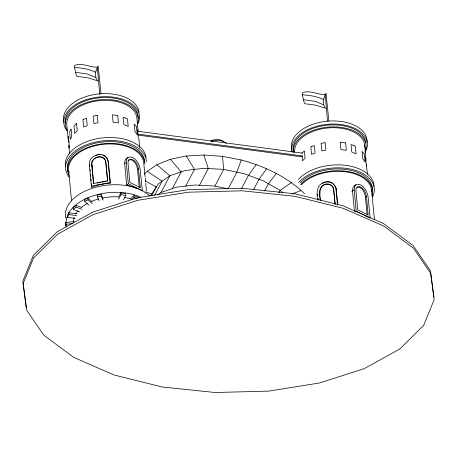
<?xml version="1.0" encoding="UTF-8"?>
<svg xmlns="http://www.w3.org/2000/svg" width="457" height="457" viewBox="0 0 457 457"><rect width="100%" height="100%" fill="white"/><g stroke="black" fill="none" stroke-linecap="round" stroke-linejoin="round"><path stroke-width="0.69" d="M126.292 162.578L126.309 160.447L126.806 158.699L127.737 157.454C134.444 154.86 139.482 163.926 140.236 169.581L142.27 190.712L128.326 183.708L126.292 162.578L124.544 163.795M369.513 217.755L356.197 211.071L354.164 189.941L354.678 186.068L355.615 184.822C362.315 182.229 367.359 191.294 368.108 196.944L370.147 218.075M89.755 166.12L89.795 164.943M89.338 164.977C87.915 154.198 106.538 149.793 108.092 161.435L110.126 182.56L91.371 186.108L89.338 164.977L89.823 166.308M91.708 164.674C90.497 156.471 104.699 153.124 105.75 162.018L107.561 180.823L93.519 183.48L91.708 164.674L92.56 167.022M320.386 200.395C318.877 194.711 318.34 185.433 325.967 184.08C329.451 183.303 333.359 185.685 333.627 189.387L335.032 204.011M69.567 153.701L68.893 146.697L69.156 143.789L68.441 136.352L68.179 139.259L66.825 125.224A35.212 20.948 -5.5 0 1 99.158 100.671A35.212 20.948 -5.5 0 1 136.837 117.683L138.191 131.719L137.477 129.731L138.191 137.169L138.905 139.156L139.716 147.56M65.768 222.513L65.808 225.718L65.768 222.513L74.234 221.531M365.926 160.618L364.715 145.046M151.416 195.962L151.667 194.008L158.373 183.783L169.844 175.756L185.285 170.484L203.651 168.313L223.69 169.404L244.032 173.671L263.301 180.835L280.17 190.398L282.734 192.568M99.689 94.399L97.392 67.767L97.758 67.487L98.318 67.739L101.003 93.656M327.503 121.065L325.27 95.13L325.755 94.839L326.195 95.102L328.88 121.025M304.591 193.957L303.751 192.94C286.408 176.419 264.186 166.137 241.25 159.973L236.88 172.169L228.1 188.861L214.91 186.09L194.871 185.005L176.505 187.17L161.064 192.448L157.745 194.768M118.477 197.293L120.751 192.968L125.635 193.619L125.812 195.419L123.533 199.743M118.654 199.092L120.928 194.768L120.751 192.968M151.016 195.248L151.667 194.008L145.697 191.883M151.724 195.636L156.277 186.982L145.269 180.835M154.626 195.39L162.104 181.172L147.205 171.352M161.064 192.448L169.844 175.756L156.86 164.691L146.211 172.038L144.469 174.174M172.369 188.587L181.149 171.895L170.41 159.27L156.86 164.691M185.691 186.09L194.465 169.398L186.307 156.003L170.41 159.27M199.492 185.256L208.272 168.564L203.896 155.02L186.307 156.003M214.91 186.09L223.69 169.404L222.462 156.363L203.896 155.02M241.662 188.307L248.488 175.328L256.183 164.674M253.492 189.752L259.022 179.241L266.511 168.873M264.82 190.523L268.396 183.72L276.428 173.334M278.867 192.865L280.17 190.398L291.389 182.537M76.382 213.819L68.727 212.802L67.288 215.515L67.459 217.315L75.194 218.343M67.459 217.315L68.898 214.596L68.727 212.802M301.849 153.335L304.396 150.839L305.116 158.282L302.568 160.773L302.111 156.037M130.251 198.864L133.947 195.619L138.083 197.184L138.203 198.378M131.479 199.732L134.118 197.413L133.947 195.619M81.746 207.489L75.851 205.273L73.114 207.667L73.286 209.466L79.804 211.917M73.286 209.466L76.028 207.067L75.851 205.273M137.408 169.604L138.5 168.844C137.968 164.577 134.204 157.699 129.137 159.642L128.069 161.875L128.051 163.6L129.862 182.406L140.31 187.65L138.5 168.844M126.578 184.919L128.326 183.708M351.839 191.563L354.164 189.941M365.286 196.967L366.371 196.213C365.84 191.946 362.081 185.068 357.014 187.004L355.946 189.238L355.929 190.963L357.74 209.769L368.182 215.013L366.371 196.213M355.038 211.882L356.197 211.071M97.444 66.299L98.129 66.191L98.683 66.836M325.315 93.662L326.007 93.554L326.555 94.199M88.909 204.999L84.614 201.251L87.984 199.869L92.217 203.565M322.522 183.383L325.23 182.28M128 157.534C125.418 158.356 124.378 161.218 124.647 163.72L126.68 184.851L134.495 187.416L136.877 188.861M128.051 160.396C133.433 157.362 137.014 165.234 137.551 169.507L139.294 187.616M355.872 184.896C353.295 185.725 352.256 188.587 352.518 191.089L354.489 211.511M291.949 194.048L300.9 190.54M92.046 201.766L87.807 198.07L84.442 199.452L84.614 201.251M99.135 200.823L97.41 196.927L101.225 196.207L102.956 200.12M95.559 155.483L97.358 154.917M97.244 183L100.683 182.354M102.054 182.097L105.487 181.452M103.071 198.972L101.048 194.408L97.238 195.128L97.41 196.927M357.088 187.142C362.218 186.222 364.732 192.831 365.423 196.87L367.102 214.282M73 223.49L65.819 224.324L66.156 227.049M98.569 154.689L100.414 154.569M325.83 182.092C328.543 181.692 331.736 182.143 333.604 184.331M106.864 181.195L107.686 181.172M137.791 131.256L302.425 153.101M138.071 134.147L302.705 155.991M138.511 135.181L302.014 156.871M68.898 214.596L76.559 215.613M120.928 194.768L125.812 195.419M303.408 99.7L315.124 101.34L323.807 104.916M75.531 72.337L87.253 73.977L95.93 77.547M302.494 94.845C309.737 95.336 317.049 96.25 323.567 99.7M74.617 67.482C81.866 67.973 89.172 68.881 95.696 72.337M222.462 156.363L241.25 159.973M325.59 95.387L325.27 95.13M76.028 207.067L81.917 209.289M134.118 197.413L137.077 198.532M102.756 155.014C105.796 156.077 107.915 159.013 108.355 162.149L110.388 183.28L107.075 183.377L97.455 185.182L91.788 187.25L91.451 183.731M334.478 185.211L335.672 187.279L336.226 189.518L337.717 205.01M317.963 200.086C315.901 192.963 317.067 183.4 325.755 181.88C331.565 180.481 336.066 185.411 336.689 190.798M319.58 192.037L320.009 193.214M91.371 186.108L91.857 187.439M366.063 159.082L365.349 157.094L367.525 174.226M68.893 146.697L69.304 147.84M65.637 223.919L65.985 225.25M105.727 161.761C104.025 153.152 90.286 157.157 91.988 165.457L93.736 183.56M433.904 297.101L430.437 270.727L413.202 245.609L383.366 223.456L342.973 205.776L294.771 193.774L242.039 188.267L188.381 189.632L137.443 197.784L92.708 212.151L57.216 231.768L33.39 255.292L22.85 281.118L26.317 307.487M371.592 189.929L374.454 219.617M366.314 164.674L366.508 166.702M335.969 188.798L337.46 204.29M335.158 204.359L333.753 189.729C333.461 185.222 328.069 182.903 324.253 184.857C318.432 187.61 319.78 195.43 320.603 200.48M317.701 194.191L317.832 195.602M318.106 198.418L318.243 199.823M145.08 176.699L143.715 162.561A37.76 22.462 -5.5 0 0 101.683 144.515A37.76 22.462 -5.5 0 0 69.03 172.569M145.217 178.116L145.555 181.652M145.692 183.063L146.44 190.843M105.875 162.366L107.618 180.475M101.048 194.408L101.225 196.207M90.092 169.644L90.229 171.055M90.572 174.574L90.703 175.985M90.977 178.801L91.177 180.915M87.807 198.07L87.984 199.869M68.584 140.402L68.784 142.43M69.041 145.132L69.236 147.165M68.641 170.65L71.566 201.046M210.62 141.07A8.335 4.958 -5.5 0 1 223.582 141.704M211.402 141.47A11.117 6.609 -5.5 0 1 226.306 143.447M301.357 184.834A37.76 22.462 -5.5 0 1 343.904 171.615A37.76 22.462 -5.5 0 1 371.701 191.877M300.335 182.8A38.736 23.039 -5.5 0 1 343.984 169.239A38.736 23.039 -5.5 0 1 372.501 190.026M365.971 216.132A45.254 26.917 -5.5 0 1 367.794 216.904M294.702 152.587A35.212 20.948 -5.5 0 1 328.749 127.874A35.212 20.948 -5.5 0 1 364.806 147.097M298.335 179.51A40.576 24.135 -5.5 0 1 343.493 165.108A40.576 24.135 -5.5 0 1 374.043 186.245M300.512 184.599A38.736 23.039 -5.5 0 1 347.371 171.449A38.736 23.039 -5.5 0 1 372.009 195.882M298.621 182.486A40.576 24.135 -5.5 0 1 349.685 168.907A40.576 24.135 -5.5 0 1 372.649 196.693M365.691 147.348A36.589 21.765 -5.5 0 1 365.366 148.616M293.365 151.97A36.589 21.765 -5.5 0 1 325.687 125.344A36.589 21.765 -5.5 0 1 365.886 142.892M291.686 149.085A37.982 22.593 -5.5 0 1 327.435 121.202A37.982 22.593 -5.5 0 1 367.057 142.293M293.268 152.112A36.589 21.765 -5.5 0 1 333.279 126.875A36.589 21.765 -5.5 0 1 365.109 151.884M291.983 152.17A37.982 22.593 -5.5 0 1 333.456 124.03A37.982 22.593 -5.5 0 1 365.183 152.215M73.531 222.199A37.851 22.513 -5.5 0 1 74.177 217.578M75.725 214.059A37.851 22.513 -5.5 0 1 78.05 210.786M81.495 207.415A37.851 22.513 -5.5 0 1 87.338 203.468M91.137 201.594A37.851 22.513 -5.5 0 1 98.752 198.921M102.814 197.961A37.851 22.513 -5.5 0 1 118.232 196.818M124.355 197.453A37.851 22.513 -5.5 0 1 130.925 198.949M68.099 171.581A38.736 23.039 -5.5 0 1 101.945 142.076A38.736 23.039 -5.5 0 1 144.623 161.989M65.762 217.955A45.254 26.917 -5.5 0 1 96.421 187.084A45.254 26.917 -5.5 0 1 149.85 196.167M66.162 222.896A45.254 26.917 -5.5 0 1 66.922 217.218M68.561 213.385A45.254 26.917 -5.5 0 1 140.647 197.133M65.38 166.177A40.576 24.135 -5.5 0 1 102.636 137.883A40.576 24.135 -5.5 0 1 146.057 157.488M69.064 175.294A38.736 23.039 -5.5 0 1 100.437 144.109A38.736 23.039 -5.5 0 1 144.795 163.789M69.281 177.242A40.576 24.135 -5.5 0 1 96.953 141.773A40.576 24.135 -5.5 0 1 146.457 161.858M65.265 123.361A36.589 21.765 -5.5 0 1 100.98 97.661A36.589 21.765 -5.5 0 1 138.088 118.06M63.974 122.367A37.982 22.593 -5.5 0 1 96.815 94.148A37.982 22.593 -5.5 0 1 139.105 112.296M67.419 130.822A36.589 21.765 -5.5 0 1 99.055 99.86A36.589 21.765 -5.5 0 1 137.683 123.259M67.002 130.759A37.982 22.593 -5.5 0 1 99.752 96.93A37.982 22.593 -5.5 0 1 137.631 124.27M96.067 70.715C94.73 74.137 95.387 78.096 97.804 80.878L87.613 77.753L76.936 76.376L75.913 73.863L74.325 66.671L74.971 65.208C82.814 62.586 89.703 67.562 97.455 67.128L96.067 70.715M323.939 98.078C322.608 101.505 323.265 105.464 325.675 108.24L315.49 105.116L304.813 103.739L303.791 101.225L302.203 94.033L302.848 92.571C310.691 89.949 317.575 94.925 325.327 94.49L323.939 98.078M33.635 257.834L23.096 283.66L26.563 310.035L43.798 335.152L73.634 357.305L114.027 374.986L162.229 386.988L214.961 392.494L268.619 391.129L319.557 382.977L364.292 368.61L399.784 348.994L423.61 325.47L434.15 299.643L430.683 273.275L413.448 248.151L383.612 225.998L343.218 208.318L295.011 196.316L242.284 190.809L188.627 192.18L137.688 200.326L92.954 214.699L57.462 234.31L33.635 257.834M71.086 129.2L69.647 131.913L70.367 139.356L71.806 136.637L71.086 129.2M76.525 123.476L73.977 125.972L74.691 133.41L77.239 130.913L76.525 123.476M83.363 119.374L82.945 119.625L83.665 127.063L87.218 125.669L86.504 118.232L83.363 119.374M311.24 146.743L310.823 146.988L311.537 154.432L315.096 153.032L314.376 145.594L311.24 146.743M97.284 115.313L93.199 116.078L93.914 123.521L98.004 122.75L97.284 115.313M325.161 142.675L321.077 143.447L321.791 150.884L325.875 150.119L325.161 142.675M345.623 142.887L340.248 142.167L340.968 149.605L346.337 150.324L345.623 142.887M117.746 115.524L112.376 114.804L113.09 122.242L118.46 122.962L117.746 115.524M353.924 145.492L351.01 144.538L351.73 151.975L356.083 153.809L355.369 146.366L353.924 145.492M126.046 118.129L123.139 117.169L123.853 124.612L128.206 126.44L127.492 119.003L126.046 118.129M364.178 153.832L362.07 151.467L362.784 158.91L365.206 162.126L364.178 153.832M136.306 126.469L134.192 124.104L134.912 131.542L137.329 134.764L136.306 126.469"/></g></svg>
